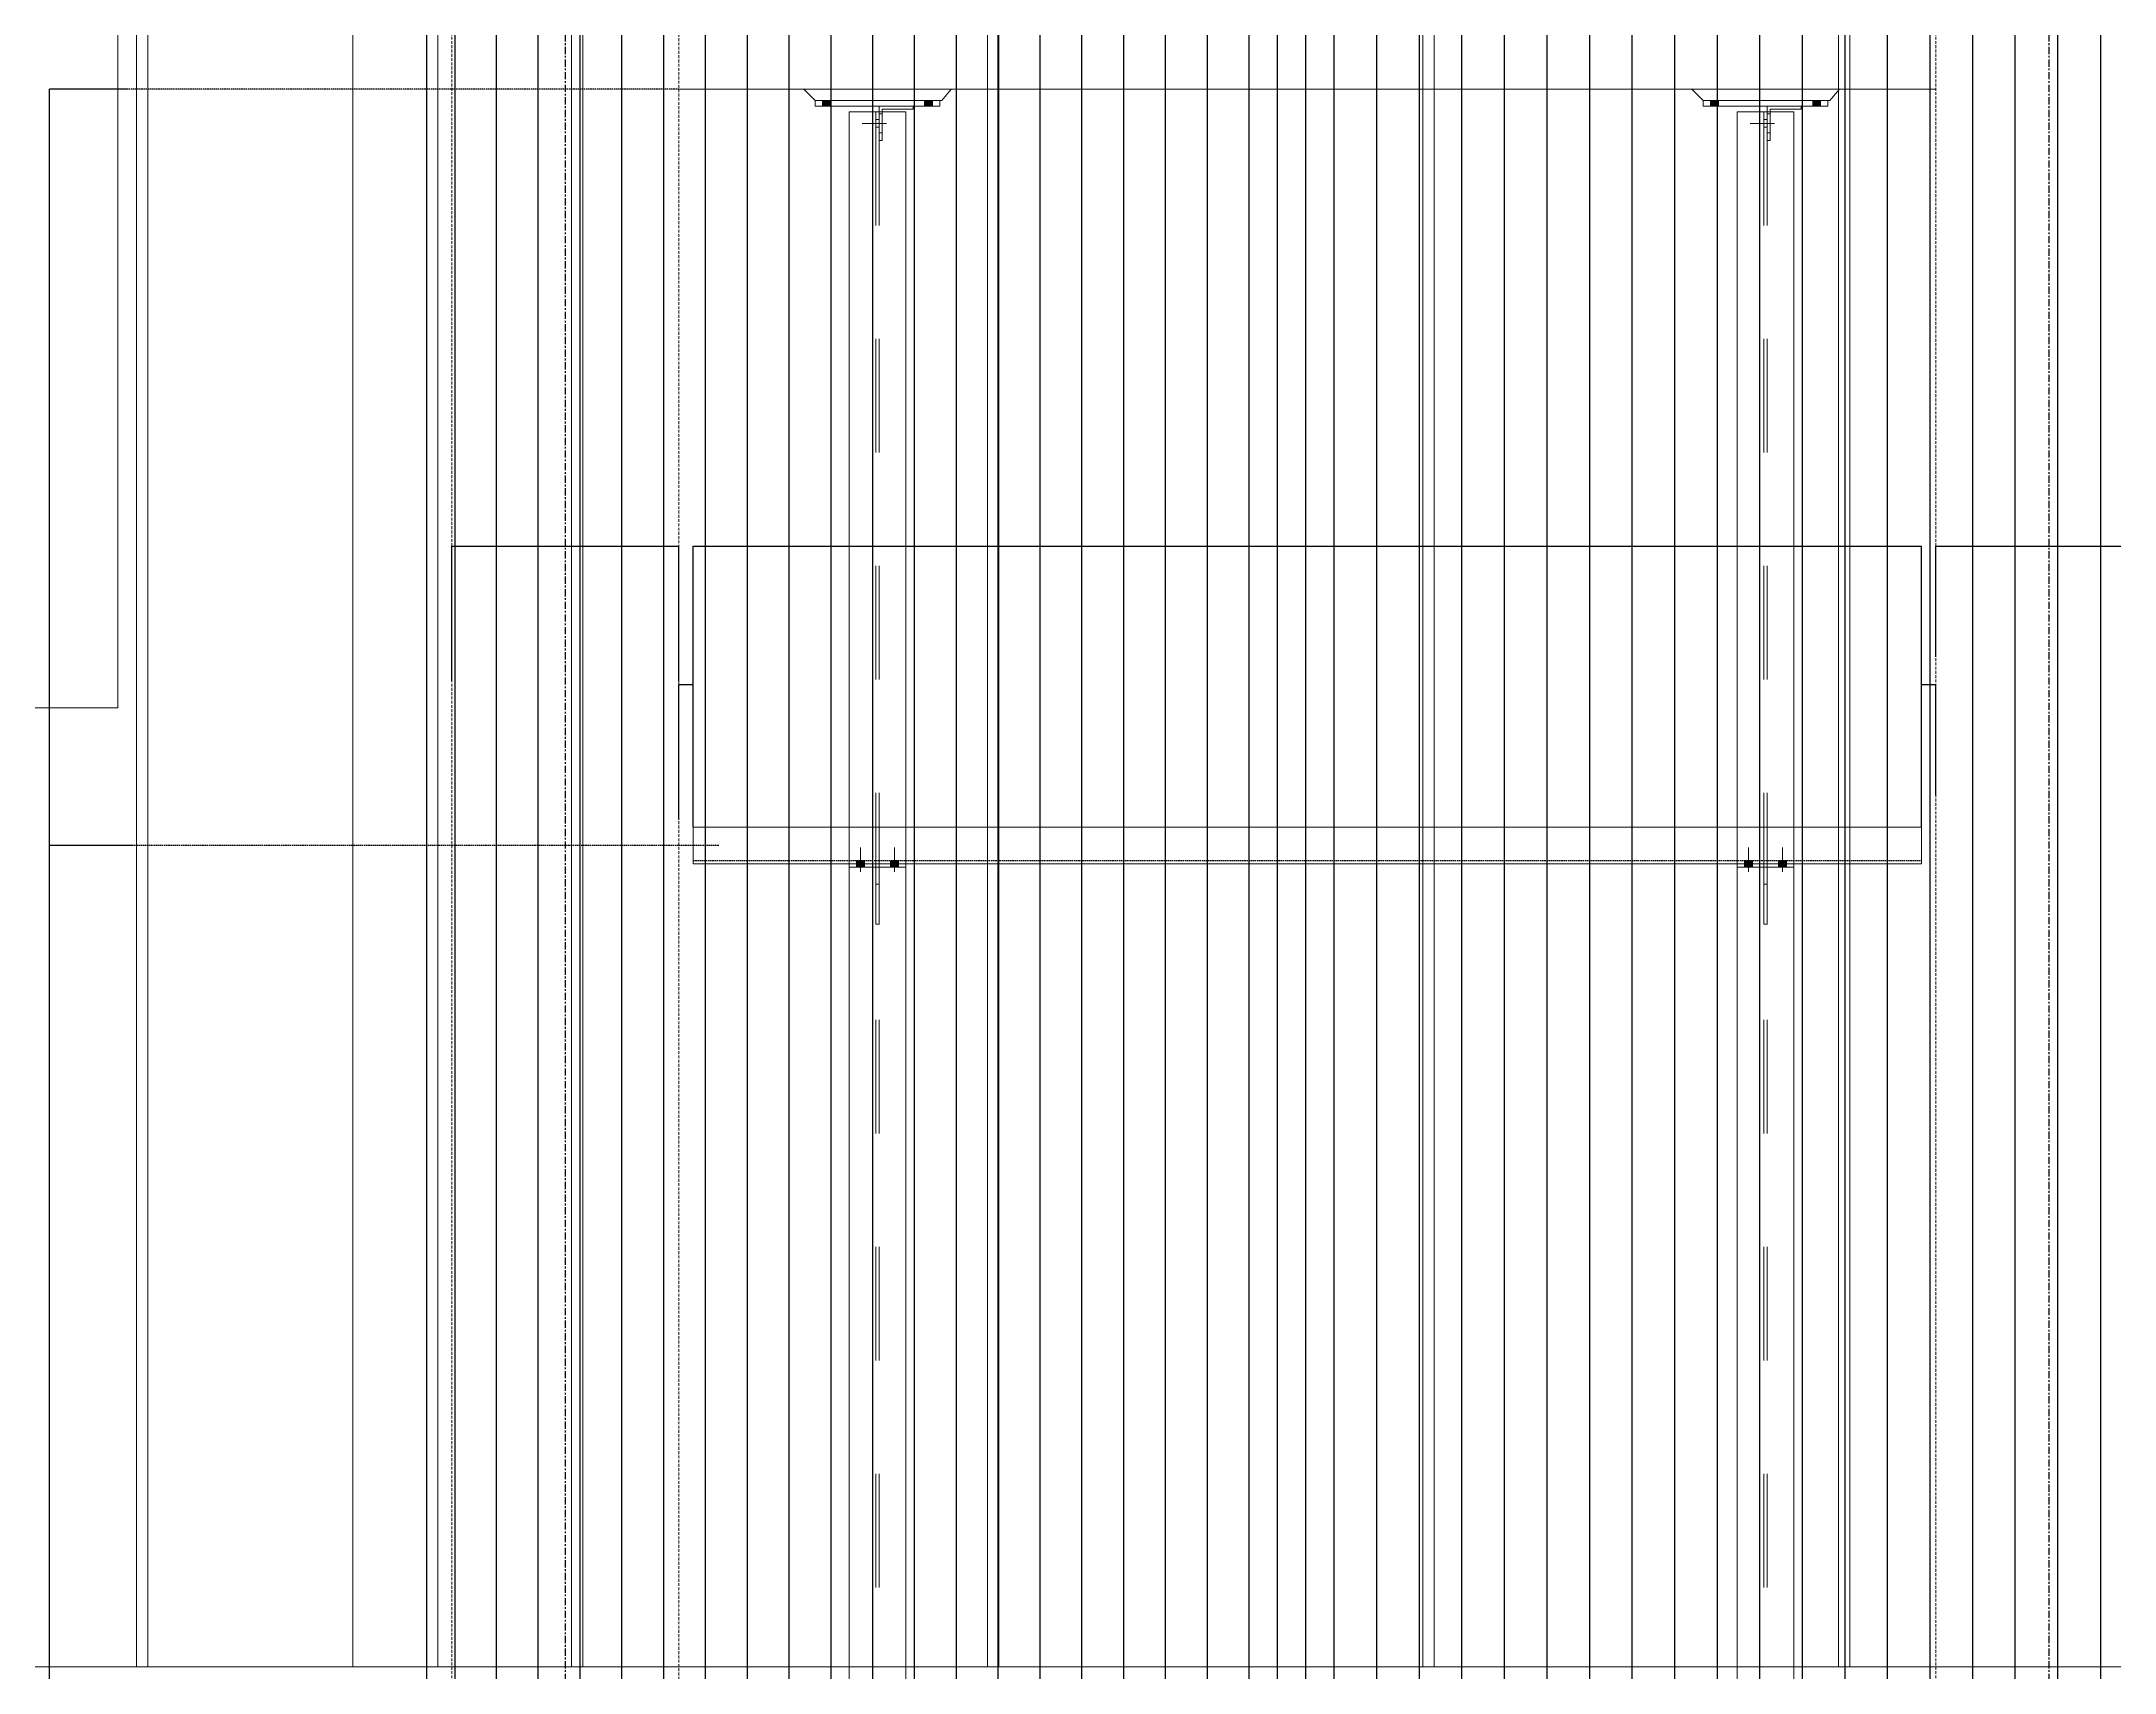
# Model space of a CAD drawing. Header units: millimetres. Extents: x 663313 to 1226001, y 1431724 to 1620898.
# Drawn here: x 1064871 to 1068524, y 1515955 to 1518829 of the extents above; entities that cross this region are included whole.
import ezdxf

# ---------------------------------------------------------------- set-up
doc = ezdxf.new("R2010")
doc.units = ezdxf.units.MM
for name, pattern in [('Grid Line', [22.225, 12.7, -3.175000000000001, 3.175000000000001, -3.175000000000001]), ('HIDDEN', [0.375, 0.25, -0.125]), ('XKITLINE00', [0]), ('XKITLINE02', [4, 2, -2])]:
    doc.linetypes.add(name, pattern=pattern)
doc.layers.add('000 - 0_HIDE_OBJ_FRAMING_DEF_SUB', color=7, linetype='Continuous', plot=False)
for name, color, linetype, lineweight in [('A-FLOR-E', 7, 'Continuous', 9), ('Bolt', 7, 'Continuous', 0), ('Part', 7, 'Continuous', 0)]:
    doc.layers.add(name, color=color, linetype=linetype, lineweight=lineweight)
doc.layers.add('DIM', color=7, linetype='Continuous')
doc.styles.add('Arial', font='arial.ttf')
doc.dimstyles.new('Dim - 40 - End', dxfattribs={"dimscale": 0.04, "dimtxt": 3, "dimasz": 1, "dimexe": 0, "dimexo": 2.5, "dimgap": 1.5, "dimtad": 1, "dimdec": 0, "dimlfac": 1000, "dimzin": 1, "dimdsep": 46, "dimtxsty": 'Arial', "dimblk": 'END', "dimcen": 0.09, "dimclrd": 7, "dimclre": 7, "dimclrt": 7, "dimadec": 0, "dimazin": 0, "dimtfac": 1, "dimtdec": 0, "dimtix": 1, "dimtofl": 0, "dimtmove": 2, "dimatfit": 3, "dimfxl": 1, "dimtfill": 1, "dimtfillclr": 256, "dimtolj": 1, "dimtzin": 0, "dimarcsym": 0})

# ---------------------------------------------------------------- blocks, each defined once
blk = doc.blocks.new('*A27351189')
at = {"layer": '000 - 0_HIDE_OBJ_FRAMING_DEF_SUB', "color": 7, "linetype": 'XKITLINE02', "lineweight": 0}
blk.add_line((367.767247, 31.882036), (367.767247, 51.74870300000001), dxfattribs=at)
at = {"layer": '000 - 0_HIDE_OBJ_FRAMING_DEF_SUB', "color": 7, "linetype": 'XKITLINE00', "lineweight": 0}
for p, q in [((367.767257, 51.74870300000001), (367.767257, 31.882036)), ((367.767257, 31.882036), (357.90058, 31.882036))]:
    blk.add_line(p, q, dxfattribs=at)
blk = doc.blocks.new('*A27361190')
at = {"layer": '000 - 0_HIDE_OBJ_FRAMING_DEF_SUB', "color": 7, "linetype": 'XKITLINE02', "lineweight": 0}
for p, q in [((377.90058, 31.882036), (377.90058, 51.74870300000001)), ((387.767247, 31.882036), (387.767247, 51.74870300000001))]:
    blk.add_line(p, q, dxfattribs=at)
at = {"layer": '000 - 0_HIDE_OBJ_FRAMING_DEF_SUB', "color": 7, "linetype": 'XKITLINE00', "lineweight": 0}
for p, q in [((377.900591, 31.882036), (377.900591, 51.74870300000001)), ((387.767257, 51.74870300000001), (387.767257, 31.882036)), ((387.767257, 31.882036), (377.90058, 31.882036))]:
    blk.add_line(p, q, dxfattribs=at)
blk = doc.blocks.new('*A27371191')
at = {"layer": '000 - 0_HIDE_OBJ_FRAMING_DEF_SUB', "color": 7, "linetype": 'XKITLINE02', "lineweight": 0}
blk.add_line((387.90058, 31.882036), (387.90058, 51.74870300000001), dxfattribs=at)
at = {"layer": '000 - 0_HIDE_OBJ_FRAMING_DEF_SUB', "color": 7, "linetype": 'XKITLINE00', "lineweight": 0}
for p, q in [((387.900591, 31.882036), (387.900591, 51.74870300000001)), ((399.900591, 31.882036), (387.90058, 31.882036))]:
    blk.add_line(p, q, dxfattribs=at)
blk = doc.blocks.new('*A27381192')
at = {"layer": '000 - 0_HIDE_OBJ_FRAMING_DEF_SUB', "color": 7, "linetype": 'XKITLINE02', "lineweight": 0}
for p, q in [((367.90058, 31.882036), (367.90058, 51.74870300000001)), ((377.767247, 31.882036), (377.767247, 51.74870300000001))]:
    blk.add_line(p, q, dxfattribs=at)
at = {"layer": '000 - 0_HIDE_OBJ_FRAMING_DEF_SUB', "color": 7, "linetype": 'XKITLINE00', "lineweight": 0}
for p, q in [((367.900591, 31.882036), (367.900591, 51.74870300000001)), ((377.767257, 51.74870300000001), (377.767257, 31.882036)), ((377.767257, 31.882036), (367.90058, 31.882036))]:
    blk.add_line(p, q, dxfattribs=at)
blk = doc.blocks.new('*A27391193')
at = {"layer": '000 - 0_HIDE_OBJ_FRAMING_DEF_SUB', "color": 7, "linetype": 'XKITLINE02', "lineweight": 0}
blk.add_line((337.90058, 31.882036), (337.90058, 51.74870300000001), dxfattribs=at)
at = {"layer": '000 - 0_HIDE_OBJ_FRAMING_DEF_SUB', "color": 7, "linetype": 'XKITLINE00', "lineweight": 0}
for p, q in [((337.900591, 31.882036), (337.900591, 51.74870300000001)), ((347.767257, 31.882036), (337.90058, 31.882036))]:
    blk.add_line(p, q, dxfattribs=at)
blk = doc.blocks.new('*A27401194')
at = {"layer": '000 - 0_HIDE_OBJ_FRAMING_DEF_SUB', "color": 7, "linetype": 'XKITLINE02', "lineweight": 0}
for p, q in [((327.90058, 31.882036), (327.90058, 51.74870300000001)), ((337.767247, 31.882036), (337.767247, 51.74870300000001))]:
    blk.add_line(p, q, dxfattribs=at)
at = {"layer": '000 - 0_HIDE_OBJ_FRAMING_DEF_SUB', "color": 7, "linetype": 'XKITLINE00', "lineweight": 0}
for p, q in [((327.900591, 31.882036), (327.900591, 51.74870300000001)), ((337.767257, 51.74870300000001), (337.767257, 31.882036)), ((337.767257, 31.882036), (327.90058, 31.882036))]:
    blk.add_line(p, q, dxfattribs=at)
blk = doc.blocks.new('*A27411195')
at = {"layer": '000 - 0_HIDE_OBJ_FRAMING_DEF_SUB', "color": 7, "linetype": 'XKITLINE02', "lineweight": 0}
for p, q in [((322.433914, 43.148703), (322.433914, 51.74870300000001)), ((327.767247, 31.882036), (327.767247, 51.74870300000001))]:
    blk.add_line(p, q, dxfattribs=at)
at = {"layer": '000 - 0_HIDE_OBJ_FRAMING_DEF_SUB', "color": 7, "linetype": 'XKITLINE00', "lineweight": 0}
for p, q in [((322.433924, 51.74870300000001), (322.433924, 43.148703)), ((327.767257, 31.882036), (327.767257, 51.74870300000001)), ((322.433924, 43.148703), (317.900591, 43.148703)), ((327.767257, 31.882036), (317.90058, 31.882036)), ((327.767247, 31.882036), (327.767257, 31.882036))]:
    blk.add_line(p, q, dxfattribs=at)
blk = doc.blocks.new('3')
at = {"layer": '000 - 0_HIDE_OBJ_FRAMING_DEF_SUB', "color": 7, "lineweight": 0, "xscale": 0.15, "yscale": 0.15, "zscale": 0.15}
for name in ['*A27351189', '*A27381192', '*A27361190', '*A27371191', '*A27411195', '*A27401194', '*A27391193']:
    blk.add_blockref(name, (663572.3657256801, 1524733.105745762), dxfattribs=at)
blk = doc.blocks.new('GM_Louver Grill Vertical Z1 - Z Profile-23736417-ENT 4 ELE-3 sheet')
at = {"layer": '000 - 0_HIDE_OBJ_FRAMING_DEF_SUB', "color": 7}
blk.add_line((-1809423.641569018, 105340.0000002384), (-1809423.641569018, 115350.0000002384), dxfattribs=at)
blk = doc.blocks.new('8')
at = {"layer": '000 - 0_HIDE_OBJ_FRAMING_DEF_SUB', "color": 7}
for p, q in [((179624.818487525, 115350.0000002384), (179624.818487525, 105340.0000002384)), ((181024.818549633, 105340.0000002384), (181024.818549633, 115350.0000002384)), ((181124.818549633, 105340.0000002384), (181124.818549633, 115350.0000002384)), ((182524.8186119795, 115350.0000002384), (182524.8186119795, 105340.0000002384))]:
    blk.add_line(p, q, dxfattribs=at)
for points in [[(181074.8185497522, 115350.0000002384), (179574.8184874058, 115350.0000002384), (179574.8184874058, 105340.0000002384), (181074.8185497522, 105340.0000002384)], [(181074.8185497522, 115350.0000002384), (182574.8186118603, 115350.0000002384), (182574.8186118603, 105340.0000002384), (181074.8185497522, 105340.0000002384)]]:
    blk.add_lwpolyline(points, close=True, dxfattribs=at)
for p in [(1989121.885251641, 2.384185791015625e-07), (1989195.583854556, 2.384185791015625e-07), (1989269.282457113, 2.384185791015625e-07), (1989342.981060028, 2.384185791015625e-07), (1989416.679662585, 2.384185791015625e-07), (1989490.378265381, 2.384185791015625e-07), (1989564.076868057, 2.384185791015625e-07), (1989637.775470853, 2.384185791015625e-07), (1989711.474073768, 2.384185791015625e-07), (1989785.172676325, 2.384185791015625e-07), (1989858.87127912, 2.384185791015625e-07), (1989932.569881678, 2.384185791015625e-07), (1990006.268484592, 2.384185791015625e-07), (1990079.96708715, 2.384185791015625e-07), (1990153.665690064, 2.384185791015625e-07), (1990227.364292622, 2.384185791015625e-07), (1990301.062895536, 2.384185791015625e-07), (1990374.761498094, 2.384185791015625e-07), (1990598.460101008, 2.384185791015625e-07), (1990673.460104465, 2.384185791015625e-07), (1990748.460107923, 2.384185791015625e-07), (1990823.46011138, 2.384185791015625e-07), (1990898.460114717, 2.384185791015625e-07), (1990973.460118175, 2.384185791015625e-07), (1991048.460121632, 2.384185791015625e-07), (1991123.460125089, 2.384185791015625e-07), (1991198.460128546, 2.384185791015625e-07), (1991273.460132003, 2.384185791015625e-07), (1991348.460135698, 2.384185791015625e-07), (1991423.460139036, 2.384185791015625e-07), (1991498.460142493, 2.384185791015625e-07), (1991573.46014595, 2.384185791015625e-07), (1991648.460149407, 2.384185791015625e-07), (1991723.460152864, 2.384185791015625e-07), (1991798.460156202, 2.384185791015625e-07), (1991873.460159659, 2.384185791015625e-07)]:
    blk.add_blockref('GM_Louver Grill Vertical Z1 - Z Profile-23736417-ENT 4 ELE-3 sheet', p, dxfattribs=at)
blk = doc.blocks.new('*A3399341')
at = {"layer": 'Part', "color": 7, "linetype": 'XKITLINE00', "lineweight": 0}
for p, q in [((633.1972099999999, 131.130227), (634.1972099999999, 131.130227)), ((633.1972099999999, 131.130227), (633.1972099999999, 118.530227)), ((634.1972099999999, 131.130227), (634.1972099999999, 118.530227)), ((633.1972099999999, 117.820227), (633.1972099999999, 103.530227)), ((634.1972099999999, 117.820227), (634.1972099999999, 103.530227)), ((633.1972099999999, 102.820227), (633.1972099999999, 88.530227)), ((634.1972099999999, 102.820227), (634.1972099999999, 88.530227)), ((633.1972099999999, 87.820227), (633.1972099999999, 75.930227)), ((634.1972099999999, 75.930227), (634.1972099999999, 87.820227)), ((633.1972099999999, 75.930227), (634.1972099999999, 75.930227))]:
    blk.add_line(p, q, dxfattribs=at)
at = {"layer": 'Part', "color": 7, "linetype": 'XKITLINE02', "lineweight": 0}
for p, q in [((633.197211, 131.130227), (633.197211, 75.930227)), ((633.66721, 131.130227), (633.66721, 75.930227)), ((633.6672110000001, 131.130227), (633.6672110000001, 75.930227)), ((633.72721, 131.130227), (633.72721, 75.930227)), ((633.727211, 131.130227), (633.727211, 75.930227)), ((634.1972099999999, 131.130227), (634.197211, 131.130227)), ((634.1972099999999, 131.130227), (634.197211, 131.130227)), ((634.197211, 131.130227), (634.197211, 75.930227)), ((633.1972099999999, 118.530227), (633.1972099999999, 117.820227)), ((634.1972099999999, 118.530227), (634.1972099999999, 117.820227)), ((633.1972099999999, 103.530227), (633.1972099999999, 102.820227)), ((634.1972099999999, 103.530227), (634.1972099999999, 102.820227)), ((633.1972099999999, 88.530227), (633.1972099999999, 87.820227)), ((634.1972099999999, 88.530227), (634.1972099999999, 87.820227)), ((634.1972099999999, 75.930227), (634.197211, 75.930227)), ((634.197211, 75.930227), (634.1972099999999, 75.930227))]:
    blk.add_line(p, q, dxfattribs=at)
blk = doc.blocks.new('*A3400342')
at = {"layer": 'Part', "color": 7, "linetype": 'XKITLINE00', "lineweight": 0}
for p, q in [((617.547209, 131.130227), (618.547209, 131.130227)), ((617.547209, 131.130227), (617.547209, 118.530227)), ((618.547209, 131.130227), (618.547209, 118.530227)), ((617.547209, 117.820227), (617.547209, 103.530227)), ((618.547209, 117.820227), (618.547209, 103.530227)), ((617.547209, 102.820227), (617.547209, 88.530227)), ((618.547209, 102.820227), (618.547209, 88.530227)), ((617.547209, 87.820227), (617.547209, 75.930227)), ((618.547209, 75.930227), (618.547209, 87.820227)), ((617.547209, 75.930227), (618.547209, 75.930227))]:
    blk.add_line(p, q, dxfattribs=at)
at = {"layer": 'Part', "color": 7, "linetype": 'XKITLINE02', "lineweight": 0}
for p, q in [((617.54721, 131.130227), (617.54721, 75.930227)), ((618.017209, 131.130227), (618.017209, 75.930227)), ((618.01721, 131.130227), (618.01721, 75.930227)), ((618.077209, 131.130227), (618.077209, 75.930227)), ((618.0772099999999, 131.130227), (618.0772099999999, 75.930227)), ((618.547209, 131.130227), (618.54721, 131.130227)), ((618.547209, 131.130227), (618.54721, 131.130227)), ((618.54721, 131.130227), (618.54721, 75.930227)), ((617.547209, 118.530227), (617.547209, 117.820227)), ((618.547209, 118.530227), (618.547209, 117.820227)), ((617.547209, 103.530227), (617.547209, 102.820227)), ((618.547209, 103.530227), (618.547209, 102.820227)), ((617.547209, 88.530227), (617.547209, 87.820227)), ((618.547209, 88.530227), (618.547209, 87.820227)), ((618.547209, 75.930227), (618.54721, 75.930227)), ((618.54721, 75.930227), (618.547209, 75.930227))]:
    blk.add_line(p, q, dxfattribs=at)
blk = doc.blocks.new('*A3455377')
at = {"layer": 'Bolt'}
for points in [[(617.8172087209223, 117.88022684599), (617.8172087209223, 117.82022684599), (617.6772081598706, 117.82022684599), (617.6772081598706, 117.88022684599)], [(617.8172085296546, 117.94022684599), (617.8172085296546, 117.88022684599), (617.6772083511382, 117.88022684599), (617.6772083511382, 117.94022684599)], [(618.4172087209217, 117.88022684599), (618.4172087209217, 117.82022684599), (618.27720815987, 117.82022684599), (618.27720815987, 117.88022684599)], [(618.4172085296542, 117.94022684599), (618.4172085296542, 117.88022684599), (618.2772083511378, 117.88022684599), (618.2772083511378, 117.94022684599)]]:
    blk.add_hatch(color=7, dxfattribs=at).paths.add_polyline_path(points, flags=17)
at = {"layer": 'Bolt', "color": 7, "linetype": 'XKITLINE00', "lineweight": 0}
for p, q in [((617.747208, 117.741027), (617.747208, 118.170227)), ((618.347208, 117.741027), (618.347208, 118.170227)), ((617.6772080000001, 117.880227), (617.6772080000001, 117.940227)), ((617.6772080000001, 117.820227), (617.6772080000001, 117.880227)), ((617.8172089999999, 117.880227), (617.8172089999999, 117.940227)), ((617.8172089999999, 117.820227), (617.8172089999999, 117.880227)), ((618.277208, 117.880227), (618.277208, 117.940227)), ((618.277208, 117.820227), (618.277208, 117.880227)), ((618.417209, 117.880227), (618.417209, 117.940227)), ((618.417209, 117.820227), (618.417209, 117.880227))]:
    blk.add_line(p, q, dxfattribs=at)
blk = doc.blocks.new('*A3456378')
at = {"layer": 'Part', "color": 7, "linetype": 'XKITLINE00', "lineweight": 0}
for p, q in [((633.667208, 117.820227), (633.727208, 117.820227)), ((633.667208, 117.520227), (633.667208, 117.820227)), ((633.72721, 117.820227), (633.727208, 117.820227)), ((633.727208, 117.820227), (633.727208, 117.520227)), ((633.727208, 117.520227), (633.667208, 117.520227)), ((633.66721, 116.820227), (633.667208, 117.520227)), ((633.727208, 117.520227), (633.72721, 116.820227)), ((633.72721, 116.820227), (633.66721, 116.820227))]:
    blk.add_line(p, q, dxfattribs=at)
at = {"layer": 'Part', "color": 7, "linetype": 'XKITLINE02', "lineweight": 0}
for p, q in [((633.66721, 116.820227), (633.66721, 117.820227)), ((633.727208, 117.820227), (633.72721, 117.820227)), ((633.72721, 116.820227), (633.72721, 117.820227))]:
    blk.add_line(p, q, dxfattribs=at)
blk = doc.blocks.new('*A3457379')
at = {"layer": 'Part', "color": 7, "linetype": 'XKITLINE00', "lineweight": 0}
for p, q in [((633.197208, 117.820227), (633.197208, 117.880227)), ((634.197208, 117.820227), (633.197208, 117.820227)), ((634.197208, 117.820227), (634.197208, 117.880227)), ((634.1972099999999, 117.820227), (634.197208, 117.820227))]:
    blk.add_line(p, q, dxfattribs=at)
at = {"layer": 'Part', "color": 7, "linetype": 'XKITLINE02', "lineweight": 0}
for p, q in [((633.197208, 117.880227), (633.1972099999999, 117.880227)), ((633.197208, 117.880227), (634.1972099999999, 117.880227)), ((633.1972099999999, 117.880227), (633.1972099999999, 117.820227)), ((634.197208, 117.820227), (634.1972099999999, 117.820227)), ((634.1972099999999, 117.880227), (634.1972099999999, 117.820227))]:
    blk.add_line(p, q, dxfattribs=at)
blk = doc.blocks.new('*A3458380')
at = {"layer": 'Bolt'}
for points in [[(633.4672094673749, 117.88022684599), (633.4672094673749, 117.82022684599), (633.3272089063232, 117.82022684599), (633.3272089063232, 117.88022684599)], [(633.4672092761073, 117.94022684599), (633.4672092761073, 117.88022684599), (633.3272090975909, 117.88022684599), (633.3272090975909, 117.94022684599)], [(634.0672094673744, 117.88022684599), (634.0672094673744, 117.82022684599), (633.9272089063228, 117.82022684599), (633.9272089063228, 117.88022684599)], [(634.0672092761067, 117.94022684599), (634.0672092761067, 117.88022684599), (633.9272090975902, 117.88022684599), (633.9272090975902, 117.94022684599)]]:
    blk.add_hatch(color=7, dxfattribs=at).paths.add_polyline_path(points, flags=17)
at = {"layer": 'Bolt', "color": 7, "linetype": 'XKITLINE00', "lineweight": 0}
for p, q in [((633.397209, 117.741027), (633.397209, 118.170227)), ((633.997209, 117.741027), (633.997209, 118.170227)), ((633.327209, 117.880227), (633.327209, 117.940227)), ((633.327209, 117.820227), (633.327209, 117.880227)), ((633.467209, 117.880227), (633.467209, 117.940227)), ((633.467209, 117.820227), (633.467209, 117.880227)), ((633.927209, 117.880227), (633.927209, 117.940227)), ((633.927209, 117.820227), (633.927209, 117.880227)), ((634.0672089999999, 117.880227), (634.0672089999999, 117.940227)), ((634.0672089999999, 117.820227), (634.0672089999999, 117.880227))]:
    blk.add_line(p, q, dxfattribs=at)
blk = doc.blocks.new('*A3469391')
at = {"layer": 'Part', "color": 7, "linetype": 'XKITLINE00', "lineweight": 0}
for p, q in [((616.747209, 131.530227), (616.9472089999999, 131.330227)), ((619.177209, 131.330227), (619.347209, 131.530227)), ((616.9472089999999, 131.330227), (619.177211, 131.330227))]:
    blk.add_line(p, q, dxfattribs=at)
at = {"layer": 'Part', "color": 7, "linetype": 'XKITLINE02', "lineweight": 0}
for p, q in [((616.747209, 131.530227), (619.347211, 131.530227)), ((616.947211, 131.330227), (616.747211, 131.530227)), ((619.177211, 131.330227), (619.347211, 131.530227))]:
    blk.add_line(p, q, dxfattribs=at)
blk = doc.blocks.new('*A3470392')
at = {"layer": 'Part', "color": 7, "linetype": 'XKITLINE00', "lineweight": 0}
for p, q in [((616.9472089999999, 131.230227), (616.9472089999999, 131.330227)), ((616.9472089999999, 131.330227), (619.147209, 131.330227)), ((619.147209, 131.230227), (616.9472089999999, 131.230227)), ((619.147209, 131.230227), (619.147209, 131.330227)), ((619.147209, 131.330227), (619.1472110000001, 131.330227)), ((619.1472110000001, 131.230227), (619.147209, 131.230227))]:
    blk.add_line(p, q, dxfattribs=at)
at = {"layer": 'Part', "color": 7, "linetype": 'XKITLINE02', "lineweight": 0}
for p, q in [((616.947211, 131.230227), (616.947211, 131.330227)), ((619.147209, 131.330227), (619.1472110000001, 131.330227)), ((619.147209, 131.230227), (619.1472110000001, 131.230227)), ((619.1472110000001, 131.230227), (619.1472110000001, 131.330227))]:
    blk.add_line(p, q, dxfattribs=at)
blk = doc.blocks.new('*A3471393')
at = {"layer": 'Part', "color": 7, "linetype": 'XKITLINE00', "lineweight": 0}
for p, q in [((618.077209, 131.230227), (618.077209, 131.130227)), ((618.677209, 131.180227), (618.127209, 131.180227)), ((618.127209, 131.180227), (618.127209, 131.130227)), ((618.677209, 131.180227), (618.677209, 131.230227))]:
    blk.add_line(p, q, dxfattribs=at)
at = {"layer": 'Part', "color": 7, "linetype": 'XKITLINE02', "lineweight": 0}
for p, q in [((618.077209, 131.230227), (618.67721, 131.230227)), ((618.67721, 131.230227), (618.67721, 131.180227)), ((618.0772099999999, 130.630227), (618.077209, 131.130227)), ((618.127209, 131.130227), (618.12721, 130.630227)), ((618.077209, 130.630227), (618.12721, 130.630227))]:
    blk.add_line(p, q, dxfattribs=at)
blk = doc.blocks.new('*A3472394')
at = {"layer": 'Bolt', "color": 7, "linetype": 'XKITLINE02', "lineweight": 0}
for p, q in [((618.20641, 130.930227), (617.77721, 130.930227)), ((618.0772099999999, 131.000227), (618.01721, 131.000227)), ((618.0772099999999, 130.860227), (618.01721, 130.860227)), ((618.12721, 131.100227), (618.0772099999999, 131.100227)), ((618.12721, 130.760227), (618.0772099999999, 130.760227))]:
    blk.add_line(p, q, dxfattribs=at)
blk = doc.blocks.new('*A3473395')
at = {"layer": 'Bolt'}
for points in [[(617.2172101235661, 131.33022684599), (617.2172101235661, 131.23022684599), (617.0772095625143, 131.23022684599), (617.0772095625143, 131.33022684599)], [(619.0172101235645, 131.33022684599), (619.0172101235645, 131.23022684599), (618.8772095625127, 131.23022684599), (618.8772095625127, 131.33022684599)]]:
    blk.add_hatch(color=7, dxfattribs=at).paths.add_polyline_path(points, flags=17)
at = {"layer": 'Bolt', "color": 7, "linetype": 'XKITLINE00', "lineweight": 0}
for p, q in [((617.0772099999999, 131.230227), (617.0772099999999, 131.330227)), ((617.14721, 131.230227), (617.14721, 131.330227)), ((617.2172099999999, 131.230227), (617.2172099999999, 131.330227)), ((618.87721, 131.230227), (618.87721, 131.330227)), ((618.9472099999999, 131.230227), (618.9472099999999, 131.330227)), ((619.01721, 131.230227), (619.01721, 131.330227))]:
    blk.add_line(p, q, dxfattribs=at)
blk = doc.blocks.new('*A3474396')
at = {"layer": 'Part', "color": 7, "linetype": 'XKITLINE00', "lineweight": 0}
for p, q in [((632.59721, 131.230227), (632.59721, 131.330227)), ((632.59721, 131.330227), (634.79721, 131.330227)), ((634.79721, 131.230227), (632.59721, 131.230227)), ((634.79721, 131.230227), (634.79721, 131.330227)), ((634.79721, 131.330227), (634.7972110000001, 131.330227)), ((634.7972110000001, 131.230227), (634.79721, 131.230227))]:
    blk.add_line(p, q, dxfattribs=at)
at = {"layer": 'Part', "color": 7, "linetype": 'XKITLINE02', "lineweight": 0}
for p, q in [((632.597211, 131.230227), (632.597211, 131.330227)), ((634.79721, 131.330227), (634.7972110000001, 131.330227)), ((634.79721, 131.230227), (634.7972110000001, 131.230227)), ((634.7972110000001, 131.230227), (634.7972110000001, 131.330227))]:
    blk.add_line(p, q, dxfattribs=at)
blk = doc.blocks.new('*A3475397')
at = {"layer": 'Part', "color": 7, "linetype": 'XKITLINE00', "lineweight": 0}
for p, q in [((633.72721, 131.230227), (633.72721, 131.130227)), ((634.3272099999999, 131.180227), (633.77721, 131.180227)), ((633.77721, 131.180227), (633.77721, 131.130227)), ((634.3272099999999, 131.180227), (634.3272099999999, 131.230227))]:
    blk.add_line(p, q, dxfattribs=at)
at = {"layer": 'Part', "color": 7, "linetype": 'XKITLINE02', "lineweight": 0}
for p, q in [((633.72721, 131.230227), (634.327211, 131.230227)), ((634.327211, 131.230227), (634.327211, 131.180227)), ((633.727211, 130.630227), (633.72721, 131.130227)), ((633.77721, 131.130227), (633.7772110000001, 130.630227)), ((633.72721, 130.630227), (633.7772110000001, 130.630227))]:
    blk.add_line(p, q, dxfattribs=at)
blk = doc.blocks.new('*A3476398')
at = {"layer": 'Part', "color": 7, "linetype": 'XKITLINE00', "lineweight": 0}
for p, q in [((632.397209, 131.530227), (632.59721, 131.330227)), ((634.8272099999999, 131.330227), (634.997209, 131.530227)), ((632.59721, 131.330227), (634.827211, 131.330227))]:
    blk.add_line(p, q, dxfattribs=at)
at = {"layer": 'Part', "color": 7, "linetype": 'XKITLINE02', "lineweight": 0}
for p, q in [((632.397209, 131.530227), (634.997212, 131.530227)), ((632.597211, 131.330227), (632.397212, 131.530227)), ((634.827211, 131.330227), (634.997212, 131.530227))]:
    blk.add_line(p, q, dxfattribs=at)
blk = doc.blocks.new('*A3477399')
at = {"layer": 'Bolt', "color": 7, "linetype": 'XKITLINE02', "lineweight": 0}
for p, q in [((633.856411, 130.930227), (633.427211, 130.930227)), ((633.727211, 131.000227), (633.6672110000001, 131.000227)), ((633.727211, 130.860227), (633.6672110000001, 130.860227)), ((633.7772110000001, 131.100227), (633.727211, 131.100227)), ((633.7772110000001, 130.760227), (633.727211, 130.760227))]:
    blk.add_line(p, q, dxfattribs=at)
blk = doc.blocks.new('*A3478400')
at = {"layer": 'Bolt'}
for points in [[(632.7272103089673, 131.23022684599), (632.7272103089673, 131.33022684599), (632.8672108700188, 131.33022684599), (632.8672108700188, 131.23022684599)], [(634.5272103089656, 131.23022684599), (634.5272103089656, 131.33022684599), (634.6672108700171, 131.33022684599), (634.6672108700171, 131.23022684599)]]:
    blk.add_hatch(color=7, dxfattribs=at).paths.add_polyline_path(points, flags=17)
at = {"layer": 'Bolt', "color": 7, "linetype": 'XKITLINE00', "lineweight": 0}
for p, q in [((632.72721, 131.230227), (632.72721, 131.330227)), ((632.7972110000001, 131.230227), (632.7972110000001, 131.330227)), ((632.867211, 131.230227), (632.867211, 131.330227)), ((634.52721, 131.230227), (634.52721, 131.330227)), ((634.597211, 131.230227), (634.597211, 131.330227)), ((634.6672110000001, 131.230227), (634.6672110000001, 131.330227))]:
    blk.add_line(p, q, dxfattribs=at)
blk = doc.blocks.new('*A3511433')
at = {"layer": 'Part', "color": 7, "linetype": 'XKITLINE00', "lineweight": 0}
for p, q in [((618.017208, 117.820227), (618.077208, 117.820227)), ((618.017208, 117.520227), (618.017208, 117.820227)), ((618.077209, 117.820227), (618.077208, 117.820227)), ((618.077208, 117.820227), (618.077208, 117.520227)), ((618.077208, 117.520227), (618.017208, 117.520227)), ((618.017209, 116.820227), (618.017208, 117.520227)), ((618.077208, 117.520227), (618.077209, 116.820227)), ((618.077209, 116.820227), (618.017209, 116.820227))]:
    blk.add_line(p, q, dxfattribs=at)
at = {"layer": 'Part', "color": 7, "linetype": 'XKITLINE02', "lineweight": 0}
for p, q in [((618.017209, 116.820227), (618.017209, 117.820227)), ((618.077208, 117.820227), (618.077209, 117.820227)), ((618.077209, 116.820227), (618.077209, 117.820227))]:
    blk.add_line(p, q, dxfattribs=at)
blk = doc.blocks.new('*A3512434')
at = {"layer": 'Part', "color": 7, "linetype": 'XKITLINE00', "lineweight": 0}
for p, q in [((617.547208, 117.820227), (617.547208, 117.880227)), ((618.547208, 117.820227), (617.547208, 117.820227)), ((618.547208, 117.820227), (618.547208, 117.880227)), ((618.547209, 117.820227), (618.547208, 117.820227))]:
    blk.add_line(p, q, dxfattribs=at)
at = {"layer": 'Part', "color": 7, "linetype": 'XKITLINE02', "lineweight": 0}
for p, q in [((617.547208, 117.880227), (617.547209, 117.880227)), ((617.547208, 117.880227), (618.547209, 117.880227)), ((617.547209, 117.880227), (617.547209, 117.820227)), ((618.547208, 117.820227), (618.547209, 117.820227)), ((618.547209, 117.820227), (618.547209, 117.880227))]:
    blk.add_line(p, q, dxfattribs=at)
blk = doc.blocks.new('END')
at = {"color": 7}
for p, q in [((1.5, 0), (-1.5, 0)), ((-0.7954951288348298, -0.7954951288348866), (0.7954951288348866, 0.7954951288348298)), ((0, 1.5), (0, -1.5))]:
    blk.add_line(p, q, dxfattribs=at)
blk = doc.blocks.new('*D5005')
at = {"layer": '000 - 0_HIDE_OBJ_FRAMING_DEF_SUB', "color": 7, "lineweight": -2, "transparency": 16777216}
for p, q in [((-13963.65182224548, 109807.4999537469), (-14109.46580809159, 109807.4999537469)), ((-14109.46580809159, 108307.5399537468), (-14109.46580809159, 109807.4599537469)), ((-13962.4909373883, 108307.4999537469), (-14109.46580809159, 108307.4999537469))]:
    blk.add_line(p, q, dxfattribs=at)
at = {"layer": 'Defpoints', "color": 7, "transparency": 16777216}
for p in [(-14109.46580809159, 109807.4999537469), (-13963.55182224548, 109807.4999537469), (-13962.3909373883, 108307.4999537469)]:
    blk.add_point(p, dxfattribs=at)
at = {"layer": '000 - 0_HIDE_OBJ_FRAMING_DEF_SUB', "color": 7, "lineweight": -2, "transparency": 16777216, "xscale": 0.04, "yscale": 0.04, "zscale": 0.04}
for p, rotation in [((-14109.46580809159, 109807.4999537469), 90), ((-14109.46580809159, 108307.4999537469), 270)]:
    blk.add_blockref('END', p, dxfattribs=dict(at, rotation=rotation))
at = {"layer": '000 - 0_HIDE_OBJ_FRAMING_DEF_SUB', "color": 7, "transparency": 16777216, "insert": (-14109.58707685008, 109057.4999537468), "char_height": 0.12, "attachment_point": 5, "rotation": 90, "style": 'Arial', "bg_fill": 3, "box_fill_scale": 1.1, "bg_fill_color": 256, "bg_fill_true_color": 13158600, "bg_fill_transparency": 0}
blk.add_mtext('\\A1;1500000', dxfattribs=at)
blk = doc.blocks.new('*D5006')
at = {"layer": '000 - 0_HIDE_OBJ_FRAMING_DEF_SUB', "color": 7, "lineweight": -2, "transparency": 16777216}
for p, q in [((-13971.47092524803, 111139.9999537469), (-14109.46580761475, 111139.9999537469)), ((-14109.46580761475, 109807.5399537468), (-14109.46580761475, 111139.9599537469)), ((-13971.47092524803, 109807.4999537469), (-14109.46580761475, 109807.4999537469))]:
    blk.add_line(p, q, dxfattribs=at)
at = {"layer": 'Defpoints', "color": 7, "transparency": 16777216}
for p in [(-14109.46580761475, 111139.9999537469), (-13971.37092524803, 111139.9999537469), (-13971.37092524803, 109807.4999537469)]:
    blk.add_point(p, dxfattribs=at)
at = {"layer": '000 - 0_HIDE_OBJ_FRAMING_DEF_SUB', "color": 7, "lineweight": -2, "transparency": 16777216, "xscale": 0.04, "yscale": 0.04, "zscale": 0.04}
for p, rotation in [((-14109.46580761475, 111139.9999537469), 90), ((-14109.46580761475, 109807.4999537469), 270)]:
    blk.add_blockref('END', p, dxfattribs=dict(at, rotation=rotation))
at = {"layer": '000 - 0_HIDE_OBJ_FRAMING_DEF_SUB', "color": 7, "transparency": 16777216, "insert": (-14109.58711730094, 110473.7499537468), "char_height": 0.12, "attachment_point": 5, "rotation": 90, "style": 'Arial', "bg_fill": 3, "box_fill_scale": 1.1, "bg_fill_color": 256, "bg_fill_true_color": 13158600, "bg_fill_transparency": 0}
blk.add_mtext('\\A1;1332500', dxfattribs=at)
blk = doc.blocks.new('*D5031')
at = {"layer": '000 - 0_HIDE_OBJ_FRAMING_DEF_SUB', "color": 7, "lineweight": -2, "transparency": 16777216}
for p, q in [((-13400.00000017916, 110097.673741436), (-13400.00000017916, 110335.1147480011)), ((-13399.96000017916, 110335.1147480011), (-13000.04000017916, 110335.1147480011)), ((-13000.00000017916, 110097.673741436), (-13000.00000017916, 110335.1147480011))]:
    blk.add_line(p, q, dxfattribs=at)
at = {"layer": 'Defpoints', "color": 7, "transparency": 16777216}
for p in [(-13000.00000017916, 110335.1147480011), (-13400.00000017916, 110097.573741436), (-13000.00000017916, 110097.573741436)]:
    blk.add_point(p, dxfattribs=at)
at = {"layer": '000 - 0_HIDE_OBJ_FRAMING_DEF_SUB', "color": 7, "lineweight": -2, "transparency": 16777216, "xscale": 0.04, "yscale": 0.04, "zscale": 0.04, "rotation": 180}
blk.add_blockref('END', (-13400.00000017916, 110335.1147480011), dxfattribs=at)
at = {"layer": '000 - 0_HIDE_OBJ_FRAMING_DEF_SUB', "color": 7, "lineweight": -2, "transparency": 16777216, "xscale": 0.04, "yscale": 0.04, "zscale": 0.04}
blk.add_blockref('END', (-13000.00000017916, 110335.1147480011), dxfattribs=at)
at = {"layer": '000 - 0_HIDE_OBJ_FRAMING_DEF_SUB', "color": 7, "transparency": 16777216, "insert": (-13200.00000017916, 110335.2360167596), "char_height": 0.12, "attachment_point": 5, "style": 'Arial', "bg_fill": 3, "box_fill_scale": 1.1, "bg_fill_color": 256, "bg_fill_true_color": 13158600, "bg_fill_transparency": 0}
blk.add_mtext('\\A1;400000', dxfattribs=at)
blk = doc.blocks.new('*D4536')
at = {"layer": '000 - 0_HIDE_OBJ_FRAMING_DEF_SUB', "color": 7, "lineweight": -2, "transparency": 16777216}
for p, q in [((-13000.00000017916, 109853.5972758191), (-13000.00000017916, 110091.0382821457)), ((-12999.96000017916, 110091.0382821457), (-12975.03750012194, 110091.0382821457)), ((-12974.99750012194, 109840.0999537366), (-12974.99750012194, 110091.0382821457))]:
    blk.add_line(p, q, dxfattribs=at)
at = {"layer": 'Defpoints', "color": 7, "transparency": 16777216}
for p in [(-13000.00000017916, 109853.4972758191), (-12974.99750012194, 109839.9999537366)]:
    blk.add_point(p, dxfattribs=at)
at = {"layer": '000 - 0_HIDE_OBJ_FRAMING_DEF_SUB', "color": 7, "lineweight": -2, "transparency": 16777216, "xscale": 0.04, "yscale": 0.04, "zscale": 0.04, "rotation": 180}
blk.add_blockref('END', (-13000.00000017916, 110091.0382821457), dxfattribs=at)
at = {"layer": '000 - 0_HIDE_OBJ_FRAMING_DEF_SUB', "color": 7, "lineweight": -2, "transparency": 16777216, "xscale": 0.04, "yscale": 0.04, "zscale": 0.04}
blk.add_blockref('END', (-12974.99750012194, 110091.0382821457), dxfattribs=at)
at = {"layer": '000 - 0_HIDE_OBJ_FRAMING_DEF_SUB', "color": 7, "transparency": 16777216, "insert": (-12987.49875015055, 110091.159591832), "char_height": 0.12, "attachment_point": 5, "style": 'Arial', "bg_fill": 3, "box_fill_scale": 1.1, "bg_fill_color": 256, "bg_fill_true_color": 13158600, "bg_fill_transparency": 0}
blk.add_mtext('\\A1;25003', dxfattribs=at)
at = {"layer": 'Defpoints', "color": 7, "transparency": 16777216}
blk.add_point((-12974.99750012194, 110091.0382821457), dxfattribs=at)
blk = doc.blocks.new('*D5032')
at = {"layer": '000 - 0_HIDE_OBJ_FRAMING_DEF_SUB', "color": 7, "lineweight": -2, "transparency": 16777216}
for p, q in [((-12974.99750012194, 110084.1764193535), (-12974.99750012194, 110335.1147480011)), ((-12974.95750012194, 110335.1147480011), (-10810.03740010535, 110335.1147480011)), ((-10809.99740010535, 110084.1764193535), (-10809.99740010535, 110335.1147480011))]:
    blk.add_line(p, q, dxfattribs=at)
at = {"layer": 'Defpoints', "color": 7, "transparency": 16777216}
for p in [(-10809.99740010535, 110335.1147480011), (-12974.99750012194, 110084.0764193535), (-10809.99740010535, 110084.0764193535)]:
    blk.add_point(p, dxfattribs=at)
at = {"layer": '000 - 0_HIDE_OBJ_FRAMING_DEF_SUB', "color": 7, "lineweight": -2, "transparency": 16777216, "xscale": 0.04, "yscale": 0.04, "zscale": 0.04, "rotation": 180}
blk.add_blockref('END', (-12974.99750012194, 110335.1147480011), dxfattribs=at)
at = {"layer": '000 - 0_HIDE_OBJ_FRAMING_DEF_SUB', "color": 7, "lineweight": -2, "transparency": 16777216, "xscale": 0.04, "yscale": 0.04, "zscale": 0.04}
blk.add_blockref('END', (-10809.99740010535, 110335.1147480011), dxfattribs=at)
at = {"layer": '000 - 0_HIDE_OBJ_FRAMING_DEF_SUB', "color": 7, "transparency": 16777216, "insert": (-11892.49745011365, 110335.2360167596), "char_height": 0.12, "attachment_point": 5, "style": 'Arial', "bg_fill": 3, "box_fill_scale": 1.1, "bg_fill_color": 256, "bg_fill_true_color": 13158600, "bg_fill_transparency": 0}
blk.add_mtext('\\A1;2165000', dxfattribs=at)
blk = doc.blocks.new('*D4537')
at = {"layer": '000 - 0_HIDE_OBJ_FRAMING_DEF_SUB', "color": 7, "lineweight": -2, "transparency": 16777216}
for p, q in [((-10809.99740010535, 109840.0999537468), (-10809.99740010535, 110091.038282156)), ((-10809.95740010535, 110091.038282156), (-10785.04000017916, 110091.038282156)), ((-10785.00000017916, 109895.8936325073), (-10785.00000017916, 110091.038282156))]:
    blk.add_line(p, q, dxfattribs=at)
at = {"layer": 'Defpoints', "color": 7, "transparency": 16777216}
for p in [(-10785.00000017916, 109895.7936325073), (-10809.99740010535, 109839.9999537468)]:
    blk.add_point(p, dxfattribs=at)
at = {"layer": '000 - 0_HIDE_OBJ_FRAMING_DEF_SUB', "color": 7, "lineweight": -2, "transparency": 16777216, "xscale": 0.04, "yscale": 0.04, "zscale": 0.04, "rotation": 180}
blk.add_blockref('END', (-10809.99740010535, 110091.038282156), dxfattribs=at)
at = {"layer": '000 - 0_HIDE_OBJ_FRAMING_DEF_SUB', "color": 7, "lineweight": -2, "transparency": 16777216, "xscale": 0.04, "yscale": 0.04, "zscale": 0.04}
blk.add_blockref('END', (-10785.00000017916, 110091.038282156), dxfattribs=at)
at = {"layer": '000 - 0_HIDE_OBJ_FRAMING_DEF_SUB', "color": 7, "transparency": 16777216, "insert": (-10797.49870014226, 110091.1595509145), "char_height": 0.12, "attachment_point": 5, "style": 'Arial', "bg_fill": 3, "box_fill_scale": 1.1, "bg_fill_color": 256, "bg_fill_true_color": 13158600, "bg_fill_transparency": 0}
blk.add_mtext('\\A1;24997', dxfattribs=at)
at = {"layer": 'Defpoints', "color": 7, "transparency": 16777216}
blk.add_point((-10785.00000017916, 110091.038282156), dxfattribs=at)
blk = doc.blocks.new('*D5033')
at = {"layer": '000 - 0_HIDE_OBJ_FRAMING_DEF_SUB', "color": 7, "lineweight": -2, "transparency": 16777216}
for p, q in [((-10785.00000017916, 110139.9700983524), (-10785.00000017916, 110335.1147480011)), ((-10784.96000017916, 110335.1147480011), (-10385.04000017916, 110335.1147480011)), ((-10385.00000017916, 110196.3420451641), (-10385.00000017916, 110335.1147480011))]:
    blk.add_line(p, q, dxfattribs=at)
at = {"layer": 'Defpoints', "color": 7, "transparency": 16777216}
for p in [(-10385.00000017916, 110335.1147480011), (-10385.00000017916, 110196.2420451641), (-10785.00000017916, 110139.8700983524)]:
    blk.add_point(p, dxfattribs=at)
at = {"layer": '000 - 0_HIDE_OBJ_FRAMING_DEF_SUB', "color": 7, "lineweight": -2, "transparency": 16777216, "xscale": 0.04, "yscale": 0.04, "zscale": 0.04, "rotation": 180}
blk.add_blockref('END', (-10785.00000017916, 110335.1147480011), dxfattribs=at)
at = {"layer": '000 - 0_HIDE_OBJ_FRAMING_DEF_SUB', "color": 7, "lineweight": -2, "transparency": 16777216, "xscale": 0.04, "yscale": 0.04, "zscale": 0.04}
blk.add_blockref('END', (-10385.00000017916, 110335.1147480011), dxfattribs=at)
at = {"layer": '000 - 0_HIDE_OBJ_FRAMING_DEF_SUB', "color": 7, "transparency": 16777216, "insert": (-10585.00000017916, 110335.2360167596), "char_height": 0.12, "attachment_point": 5, "style": 'Arial', "bg_fill": 3, "box_fill_scale": 1.1, "bg_fill_color": 256, "bg_fill_true_color": 13158600, "bg_fill_transparency": 0}
blk.add_mtext('\\A1;400000', dxfattribs=at)
blk = doc.blocks.new('W-1-PP18-ST_ENT4_REV00_20260602-153434_ELEVATION_3_ST')
at = {"layer": '000 - 0_HIDE_OBJ_FRAMING_DEF_SUB', "color": 7, "linetype": 'Grid Line'}
for p, q in [((-13200.00000005995, 104112.3282933235), (-13200.00000005995, 116083.3783745766)), ((-10585.00000017916, 104112.3282933235), (-10585.00000017916, 116083.3783745766))]:
    blk.add_line(p, q, dxfattribs=at)
at = {"layer": '000 - 0_HIDE_OBJ_FRAMING_DEF_SUB', "color": 7, "linetype": 'HIDDEN', "ltscale": 10}
for p, q in [((-13000.00000017916, 111139.9999537468), (-14059.17340058123, 111139.9999537468)), ((-12929.99740010535, 109807.4999537468), (-13989.17080050742, 109807.4999537468)), ((-12974.99750012194, 109780.9999537468), (-10809.99740010535, 109780.9999537468))]:
    blk.add_line(p, q, dxfattribs=at)
at = {"layer": 'A-FLOR-E', "color": 7, "linetype": 'HIDDEN', "ltscale": 20}
for points in [[(-13400.00000017916, 105339.9999537468), (-13400.00000017916, 114649.9999537468), (-13000.00000017916, 114649.9999537468), (-13000.00000017916, 105339.9999537468)], [(-10785.00000017916, 105339.9999537468), (-10785.00000017916, 114649.9999537468), (-10385.00000017916, 114649.9999537468), (-10385.00000017916, 105339.9999537468)]]:
    blk.add_lwpolyline(points, dxfattribs=at)
at = {"layer": 'Part', "color": 7, "linetype": 'XKITLINE00', "lineweight": 0}
blk.add_line((-13000.00000017916, 111139.9999537468), (-10784.99750012194, 111139.9999537468), dxfattribs=at)
for points in [[(-13575.00050026213, 111339.9999537468), (-13575.00050026213, 108359.9999537468), (-13424.99930018221, 108359.9999537468), (-13425.00050026213, 111339.9999537468)], [(-12974.99750012194, 109839.9999537468), (-10809.99740010535, 109839.9999537468), (-10809.99740010535, 109774.9999537468), (-12974.99750012194, 109774.9999537468)]]:
    blk.add_lwpolyline(points, close=True, dxfattribs=at)
at = {"color": 7}
blk.add_blockref('8', (-193019.8216605786, 9.999953269958496), dxfattribs=at)
at = {"color": 7, "lineweight": 0, "xscale": 100, "yscale": 100, "zscale": 100}
for name in ['*A3469391', '*A3476398', '*A3470392', '*A3473395', '*A3471393', '*A3474396', '*A3478400', '*A3475397', '*A3400342', '*A3472394', '*A3399341', '*A3477399', '*A3455377', '*A3458380', '*A3512434', '*A3511433', '*A3457379', '*A3456378']:
    blk.add_blockref(name, (-74454.71840006148, 97986.97725367546), dxfattribs=at)
at = {"layer": '000 - 0_HIDE_OBJ_FRAMING_DEF_SUB', "color": 7}
for base, p1, p2, picture, middle in [((-13000.00000017916, 110335.1147480011), (-13400.00000017916, 110097.573741436), (-13000.00000017916, 110097.573741436), '*D5031', (-13200.00000017916, 110335.2360167596)), ((-10385.00000017916, 110335.1147480011), (-10785.00000017916, 110139.8700983524), (-10385.00000017916, 110196.2420451641), '*D5033', (-10585.00000017916, 110335.2360167596))]:
    dim = blk.add_linear_dim(base=base, p1=p1, p2=p2, dimstyle='Dim - 40 - End', override={"dimclrd": 7, "dimclre": 7, "dimclrt": 7}, dxfattribs=at)
    dim.commit()
    dim.dimension.update_dxf_attribs({"geometry": picture, "text_midpoint": middle})
dim = blk.add_linear_dim(base=(-14109.46580809159, 109807.4999537469), p1=(-13962.39093738829, 108307.4999537468), p2=(-13963.55182224547, 109807.4999537468), angle=90, dimstyle='Dim - 40 - End', override={"dimclrd": 7, "dimclre": 7, "dimclrt": 7}, dxfattribs=at)
dim.commit()
dim.dimension.update_dxf_attribs({"geometry": '*D5005', "text_midpoint": (-14109.58707685008, 109057.4999537468)})
dim = blk.add_linear_dim(base=(-14109.46580761475, 111139.9999537469), p1=(-13971.37092524802, 109807.4999537468), p2=(-13971.37092524802, 111139.9999537468), angle=90, dimstyle='Dim - 40 - End', override={"dimclrd": 7, "dimclre": 7, "dimclrt": 7}, dxfattribs=at)
dim.commit()
dim.dimension.update_dxf_attribs({"geometry": '*D5006', "text_midpoint": (-14109.58711730094, 110473.7499537468)})
dim = blk.add_linear_dim(base=(-12974.99750012194, 110091.0382821457), p1=(-13000.00000017916, 109853.497275819), p2=(-12974.99750012194, 109839.9999537365), dimstyle='Dim - 40 - End', override={"dimclrd": 7, "dimclre": 7, "dimclrt": 7}, dxfattribs=at)
dim.commit()
dim.dimension.update_dxf_attribs({"geometry": '*D4536', "text_midpoint": (-12987.49875015055, 110091.1595918319), "insert": (0, -8.731149137020111e-11)})
dim = blk.add_linear_dim(base=(-10809.99740010535, 110335.1147480011), p1=(-12974.99750012194, 110084.0764193535), p2=(-10809.99740010535, 110084.0764193535), dimstyle='Dim - 40 - End', override={"dimclrd": 7, "dimclre": 7, "dimclrt": 7}, dxfattribs=at)
dim.commit()
dim.dimension.update_dxf_attribs({"geometry": '*D5032', "text_midpoint": (-11892.49745011365, 110335.2360167596)})
dim = blk.add_linear_dim(base=(-10785.00000017916, 110091.038282156), p1=(-10809.99740010535, 109839.9999537468), p2=(-10785.00000017916, 109895.7936325073), dimstyle='Dim - 40 - End', override={"dimclrd": 7, "dimclre": 7, "dimclrt": 7}, dxfattribs=at)
dim.commit()
dim.dimension.update_dxf_attribs({"geometry": '*D4537', "text_midpoint": (-10797.49870014226, 110091.1595509145)})

msp = doc.modelspace()

# ---------------------------------------------------------------- block references
at = {"layer": 'DIM', "color": 7, "xscale": 1000, "yscale": 1000, "zscale": 1000}
for p in [(-662562493.06586, -1523221923.050019), (-662555725.9731175, -1523221923.050019)]:
    msp.add_blockref('3', p, dxfattribs=at)

# ---------------------------------------------------------------- next in the draw order: block references
at = {"color": 7}
msp.add_blockref('W-1-PP18-ST_ENT4_REV00_20260602-153434_ELEVATION_3_ST', (1078993.99662473, 1407605.00114329), dxfattribs=at)

doc.saveas('drawing.dxf')
